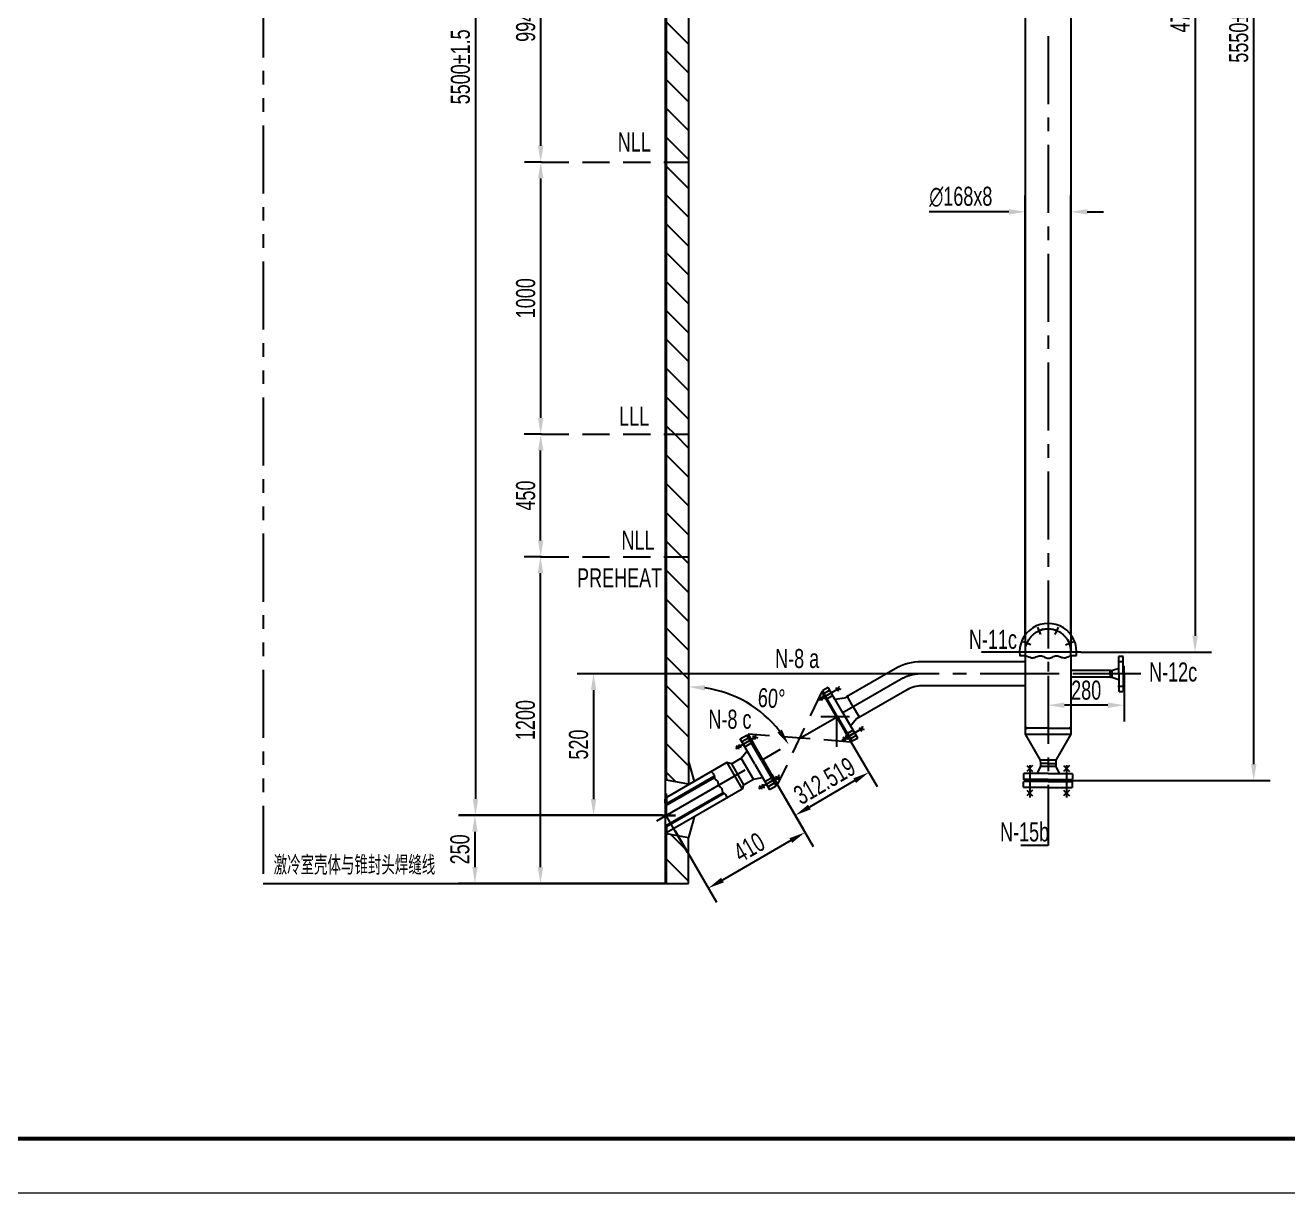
# Model space of a CAD drawing. Extents: x -2 to 23782, y -2 to 16822.
# Drawn here: x 7872 to 12511, y -2 to 4291 of the extents above; entities that cross this region are included whole.
import ezdxf
from ezdxf.enums import TextEntityAlignment as Align

# ---------------------------------------------------------------- set-up
doc = ezdxf.new("R2010")
doc.units = 0
doc.header["$LTSCALE"] = 200
doc.header["$MEASUREMENT"] = 0
for name, pattern in [('F', [0.75, 0.5, -0.25]), ('G', [2, 1.25, -0.25, 0.25, -0.25]), ('K', [2.5, 1.25, -0.25, 0.25, -0.25, 0.25, -0.25])]:
    doc.linetypes.add(name, pattern=pattern)
doc.layers.get('0').update_dxf_attribs({"linetype": 'CONTINUOUS'})
doc.layers.get('DEFPOINTS').update_dxf_attribs({"linetype": 'CONTINUOUS'})
for name, color, linetype in [('01', 7, 'CONTINUOUS'), ('02', 1, 'CONTINUOUS'), ('02C', 3, 'CONTINUOUS'), ('04', 2, 'F'), ('05', 4, 'G'), ('07', 6, 'K'), ('08', 1, 'CONTINUOUS'), ('11', 3, 'CONTINUOUS')]:
    doc.layers.add(name, color=color, linetype=linetype)
doc.styles.get("Standard").update_dxf_attribs({"font": 'thenor.shx', "width": 0.707, "bigfont": 'hztxt.shx'})
doc.dimstyles.new('INTE', dxfattribs={"dimscale": 20, "dimtxt": 3.5, "dimasz": 3, "dimexe": 3, "dimexo": 0, "dimgap": 1, "dimtad": 1, "dimdec": 3, "dimdsep": 46, "dimtxsty": 'Standard', "dimcen": 0, "dimclrd": 1, "dimclre": 1, "dimclrt": 3, "dimaunit": 1, "dimadec": 0, "dimazin": 0, "dimtfac": 1, "dimtdec": 4, "dimtofl": 0, "dimtmove": 0, "dimatfit": 0, "dimfxl": 0, "dimtzin": 0, "dimarcsym": 0})
doc.dimstyles.new('INTE_CIR_CIR7', dxfattribs={"dimscale": 20, "dimtxt": 3.5, "dimasz": 3, "dimexe": 3, "dimexo": 0, "dimgap": 1, "dimtad": 1, "dimtoh": 1, "dimdec": 3, "dimdsep": 46, "dimtxsty": 'Standard', "dimcen": 0, "dimclrd": 1, "dimclre": 1, "dimclrt": 3, "dimadec": 0, "dimazin": 0, "dimtfac": 1, "dimtdec": 4, "dimtmove": 0, "dimatfit": 3, "dimfxl": 0, "dimtzin": 0, "dimarcsym": 0})

# ---------------------------------------------------------------- blocks, each defined once
blk = doc.blocks.new('*U3')
at = {"layer": '02'}
for points, const_width in [([(25, 10), (1179, 10)], 0.7), ([(0, 0), (1189, 0)], 0.25)]:
    blk.add_lwpolyline(points, dxfattribs=dict(at, const_width=const_width))
blk = doc.blocks.new('*D158')
at = {"color": 1, "linetype": 'ByBlock'}
for p, q in [((9769, 2660), (9705.1, 2660)), ((9765.1, 1520), (9765.1, 2600)), ((10223.3, 1460), (9705.1, 1460))]:
    blk.add_line(p, q, dxfattribs=at)
for points in [[(9755.1, 2600), (9775.1, 2600), (9765.1, 2660)], [(9755.1, 1520), (9775.1, 1520), (9765.1, 1460)]]:
    blk.add_solid(points, dxfattribs=at)
at = {"layer": 'DEFPOINTS', "color": 0, "linetype": 'ByBlock'}
for p in [(9765.1, 2660), (9769, 2660), (10223.3, 1460)]:
    blk.add_point(p, dxfattribs=at)
at = {"color": 3, "linetype": 'ByBlock', "insert": (9710.1, 2060), "char_height": 70, "attachment_point": 5, "rotation": 90}
blk.add_mtext('1200', dxfattribs=at)
blk = doc.blocks.new('*D155')
at = {"color": 1, "linetype": 'ByBlock'}
for p, q in [((11165.3, 2230), (9900.3, 2230)), ((9960.3, 2170), (9960.3, 1770)), ((10261.7, 1710), (9900.3, 1710))]:
    blk.add_line(p, q, dxfattribs=at)
for points in [[(9950.3, 2170), (9970.3, 2170), (9960.3, 2230)], [(9950.3, 1770), (9970.3, 1770), (9960.3, 1710)]]:
    blk.add_solid(points, dxfattribs=at)
at = {"layer": 'DEFPOINTS', "color": 0, "linetype": 'ByBlock'}
for p in [(11165.3, 2230), (9960.3, 1710), (10261.7, 1710)]:
    blk.add_point(p, dxfattribs=at)
at = {"color": 3, "linetype": 'ByBlock', "insert": (9905.3, 1970), "char_height": 70, "attachment_point": 5, "rotation": 90}
blk.add_mtext('520', dxfattribs=at)
blk = doc.blocks.new('*D150')
at = {"color": 1, "linetype": 'ByBlock'}
for p, q in [((18126.8, 2687.6), (17376.4, 2687.6)), ((17436.4, 2627.6), (17436.4, 2497.6)), ((18135.2, 2437.6), (17376.4, 2437.6))]:
    blk.add_line(p, q, dxfattribs=at)
for points in [[(17426.4, 2627.6), (17446.4, 2627.6), (17436.4, 2687.6)], [(17426.4, 2497.6), (17446.4, 2497.6), (17436.4, 2437.6)]]:
    blk.add_solid(points, dxfattribs=at)
at = {"layer": 'DEFPOINTS', "color": 0, "linetype": 'ByBlock'}
for p in [(18126.8, 2687.6), (17436.4, 2437.6), (18135.2, 2437.6)]:
    blk.add_point(p, dxfattribs=at)
at = {"color": 3, "linetype": 'ByBlock', "insert": (17381.3, 2562.6), "char_height": 70, "attachment_point": 5, "rotation": 90}
blk.add_mtext('250', dxfattribs=at)
blk = doc.blocks.new('*D144')
at = {"color": 1, "linetype": 'ByBlock'}
for p, q in [((10214.9, 6887.9), (9466.2, 6887.9)), ((9526.2, 6827.9), (9526.2, 1447.9)), ((10214.9, 1387.9), (9466.2, 1387.9))]:
    blk.add_line(p, q, dxfattribs=at)
for points in [[(9516.2, 6827.9), (9536.2, 6827.9), (9526.2, 6887.9)], [(9516.2, 1447.9), (9536.2, 1447.9), (9526.2, 1387.9)]]:
    blk.add_solid(points, dxfattribs=at)
at = {"layer": 'DEFPOINTS', "color": 0, "linetype": 'ByBlock'}
for p in [(10214.9, 6887.9), (9526.2, 1387.9), (10214.9, 1387.9)]:
    blk.add_point(p, dxfattribs=at)
at = {"color": 3, "linetype": 'ByBlock', "insert": (9471.2, 4137.9), "char_height": 70, "attachment_point": 5, "rotation": 90}
blk.add_mtext('5500±1.5', dxfattribs=at)
blk = doc.blocks.new('*D157')
at = {"color": 1, "linetype": 'ByBlock'}
for p, q in [((11714.3, 7065.9), (12445.9, 7065.9)), ((12385.9, 1575.9), (12385.9, 7005.9)), ((11679.8, 1515.9), (12445.9, 1515.9))]:
    blk.add_line(p, q, dxfattribs=at)
for points in [[(12375.9, 7005.9), (12395.9, 7005.9), (12385.9, 7065.9)], [(12375.9, 1575.9), (12395.9, 1575.9), (12385.9, 1515.9)]]:
    blk.add_solid(points, dxfattribs=at)
at = {"layer": 'DEFPOINTS', "color": 0, "linetype": 'ByBlock'}
for p in [(11714.3, 7065.9), (12385.9, 7065.9), (11679.8, 1515.9)]:
    blk.add_point(p, dxfattribs=at)
at = {"color": 3, "linetype": 'ByBlock', "insert": (12330.9, 4290.9), "char_height": 70, "attachment_point": 5, "rotation": 90}
blk.add_mtext('5550±1.5', dxfattribs=at)
blk = doc.blocks.new('*D145')
at = {"color": 1, "linetype": 'ByBlock'}
for p, q in [((19542.2, 3199.8), (19542.2, 3032.2)), ((19822.2, 3179.6), (19822.2, 3032.2)), ((19762.2, 3092.2), (19602.2, 3092.2))]:
    blk.add_line(p, q, dxfattribs=at)
for points in [[(19602.2, 3102.2), (19602.2, 3082.2), (19542.2, 3092.2)], [(19762.2, 3102.2), (19762.2, 3082.2), (19822.2, 3092.2)]]:
    blk.add_solid(points, dxfattribs=at)
at = {"layer": 'DEFPOINTS', "color": 0, "linetype": 'ByBlock'}
for p in [(19542.2, 3199.8), (19822.2, 3179.6), (19542.2, 3092.2)]:
    blk.add_point(p, dxfattribs=at)
at = {"color": 3, "linetype": 'ByBlock', "insert": (19682.2, 3147.2), "char_height": 70, "attachment_point": 5}
blk.add_mtext('280', dxfattribs=at)
blk = doc.blocks.new('*D153')
at = {"color": 1, "linetype": 'ByBlock'}
for p, q in [((10885.3, 2015.4), (11001.7, 1815.9)), ((10615.4, 1857.9), (10731.8, 1658.4)), ((10919.7, 1837.5), (10753.4, 1740.4))]:
    blk.add_line(p, q, dxfattribs=at)
for points in [[(10914.6, 1846.1), (10924.7, 1828.8), (10971.5, 1867.7)], [(10748.3, 1749.1), (10758.4, 1731.8), (10701.6, 1710.2)]]:
    blk.add_solid(points, dxfattribs=at)
at = {"layer": 'DEFPOINTS', "color": 0, "linetype": 'ByBlock'}
for p in [(10885.3, 2015.4), (10615.4, 1857.9), (10701.6, 1710.2)]:
    blk.add_point(p, dxfattribs=at)
at = {"color": 3, "linetype": 'ByBlock', "insert": (10808.8, 1836.5), "char_height": 70, "attachment_point": 5, "rotation": 30.2629}
blk.add_mtext('312.519', dxfattribs=at)
blk = doc.blocks.new('*D154')
at = {"color": 1, "linetype": 'ByBlock'}
for p, q in [((10615.4, 1857.9), (10767, 1595.4)), ((10260.3, 1652.9), (10411.9, 1390.4)), ((10685, 1617.3), (10433.9, 1472.3))]:
    blk.add_line(p, q, dxfattribs=at)
for points in [[(10680, 1626), (10690, 1608.7), (10737, 1647.3)], [(10428.9, 1481), (10438.9, 1463.7), (10381.9, 1442.3)]]:
    blk.add_solid(points, dxfattribs=at)
at = {"layer": 'DEFPOINTS', "color": 0, "linetype": 'ByBlock'}
for p in [(10615.4, 1857.9), (10260.3, 1652.9), (10381.9, 1442.3)]:
    blk.add_point(p, dxfattribs=at)
at = {"color": 3, "linetype": 'ByBlock', "insert": (10531.9, 1592.4), "char_height": 70, "attachment_point": 5, "rotation": 30}
blk.add_mtext('410', dxfattribs=at)
blk = doc.blocks.new('*D156')
at = {"color": 1, "linetype": 'ByBlock'}
for p, q in [((11750.4, 7010), (12230.4, 7010)), ((12170.4, 6950), (12170.4, 2370)), ((11750.4, 2310), (12230.4, 2310))]:
    blk.add_line(p, q, dxfattribs=at)
for points in [[(12160.4, 6950), (12180.4, 6950), (12170.4, 7010)], [(12160.4, 2370), (12180.4, 2370), (12170.4, 2310)]]:
    blk.add_solid(points, dxfattribs=at)
at = {"layer": 'DEFPOINTS', "color": 0, "linetype": 'ByBlock'}
for p in [(11750.4, 7010), (11750.4, 2310), (12170.4, 2310)]:
    blk.add_point(p, dxfattribs=at)
at = {"color": 3, "linetype": 'ByBlock', "insert": (12115.4, 4660), "char_height": 70, "attachment_point": 5, "rotation": 90}
blk.add_mtext('4700', dxfattribs=at)
blk = doc.blocks.new('*D149')
at = {"color": 1, "linetype": 'ByBlock'}
for p, q in [((19458.2, 3350.6), (19458.2, 4965)), ((19626.2, 3350.6), (19626.2, 4965)), ((19398.2, 4905), (19105.2, 4905)), ((19686.2, 4905), (19746.2, 4905))]:
    blk.add_line(p, q, dxfattribs=at)
for points in [[(19398.2, 4915), (19398.2, 4895), (19458.2, 4905)], [(19686.2, 4915), (19686.2, 4895), (19626.2, 4905)]]:
    blk.add_solid(points, dxfattribs=at)
at = {"layer": 'DEFPOINTS', "color": 0, "linetype": 'ByBlock'}
for p in [(19458.2, 4905), (19458.2, 3350.6), (19626.2, 3350.6)]:
    blk.add_point(p, dxfattribs=at)
at = {"color": 3, "linetype": 'ByBlock', "insert": (19221.7, 4960), "char_height": 70, "attachment_point": 5}
blk.add_mtext('∅168x8', dxfattribs=at)
blk = doc.blocks.new('*D161')
at = {"color": 1, "linetype": 'ByBlock'}
for p, q in [((9769, 5104), (9706, 5104)), ((9766, 4170), (9766, 5044)), ((9769, 4110), (9706, 4110))]:
    blk.add_line(p, q, dxfattribs=at)
for points in [[(9756, 5044), (9776, 5044), (9766, 5104)], [(9756, 4170), (9776, 4170), (9766, 4110)]]:
    blk.add_solid(points, dxfattribs=at)
at = {"layer": 'DEFPOINTS', "color": 0, "linetype": 'ByBlock'}
for p in [(9766, 5104), (9769, 5104), (9769, 4110)]:
    blk.add_point(p, dxfattribs=at)
at = {"color": 3, "linetype": 'ByBlock', "insert": (9711, 4607), "char_height": 70, "attachment_point": 5, "rotation": 90}
blk.add_mtext('994', dxfattribs=at)
blk = doc.blocks.new('*D160')
at = {"color": 1, "linetype": 'ByBlock'}
for p, q in [((9769, 4110), (9706, 4110)), ((9766, 3170), (9766, 4050)), ((9769, 3110), (9706, 3110))]:
    blk.add_line(p, q, dxfattribs=at)
for points in [[(9756, 4050), (9776, 4050), (9766, 4110)], [(9756, 3170), (9776, 3170), (9766, 3110)]]:
    blk.add_solid(points, dxfattribs=at)
at = {"layer": 'DEFPOINTS', "color": 0, "linetype": 'ByBlock'}
for p in [(9766, 4110), (9769, 4110), (9769, 3110)]:
    blk.add_point(p, dxfattribs=at)
at = {"color": 3, "linetype": 'ByBlock', "insert": (9711, 3610), "char_height": 70, "attachment_point": 5, "rotation": 90}
blk.add_mtext('1000', dxfattribs=at)
blk = doc.blocks.new('*D159')
at = {"color": 1, "linetype": 'ByBlock'}
for p, q in [((9769, 3110), (9705.9, 3110)), ((9765.9, 2720), (9765.9, 3050)), ((9765.1, 2660), (9825.9, 2660))]:
    blk.add_line(p, q, dxfattribs=at)
for points in [[(9755.9, 3050), (9775.9, 3050), (9765.9, 3110)], [(9755.9, 2720), (9775.9, 2720), (9765.9, 2660)]]:
    blk.add_solid(points, dxfattribs=at)
at = {"layer": 'DEFPOINTS', "color": 0, "linetype": 'ByBlock'}
for p in [(9765.9, 3110), (9769, 3110), (9765.1, 2660)]:
    blk.add_point(p, dxfattribs=at)
at = {"color": 3, "linetype": 'ByBlock', "insert": (9710.9, 2885), "char_height": 70, "attachment_point": 5, "rotation": 90}
blk.add_mtext('450', dxfattribs=at)

msp = doc.modelspace()

# ---------------------------------------------------------------- hatches: boundary and pattern name
at = {"layer": '08'}
h = msp.add_hatch(dxfattribs=at)
h.set_pattern_fill('ANSI31', color=256, scale=600, angle=90, style=0)
h.paths.add_polyline_path([(10309.3216, 4781.8518), (10227.3216, 4781.8518), (10227.3216, 3787.8518), (10309.3216, 3787.8518)])
h.paths.add_polyline_path([(10309.3216, 3787.8518), (10227.3216, 3787.8518), (10227.3216, 2787.8518), (10309.3216, 2787.8518)])
h = msp.add_hatch(dxfattribs=at)
h.set_pattern_fill('ANSI31', color=256, scale=600, angle=90, style=0)
h.paths.add_polyline_path([(10309.3216, 2787.8518), (10227.3216, 2787.8518), (10227.3216, 2337.8518), (10309.3216, 2337.8518)])
h.paths.add_polyline_path([(10309.3216, 2337.8518), (10227.3216, 2337.8518), (10227.3216, 1524.269), (10228.3216, 1523.6917), (10228.3216, 1517.0269), (10309.3216, 1502.7445)])
h = msp.add_hatch(dxfattribs=at)
h.set_pattern_fill('ANSI31', color=256, scale=600, angle=90, style=0)
h.paths.add_polyline_path([(10309.3216, 1306.5961), (10228.3209, 1320.8787), (10228.3209, 1315.8787), (10227.3216, 1315.3018), (10227.3216, 1137.8518), (10309.3216, 1137.8518)])

# ---------------------------------------------------------------- linework, layer by layer
at = {"color": 1, "linetype": 'ByBlock'}
msp.add_arc((10309.3216, 1435.1945), 425.0735, 38.0941463, 81.9058537, dxfattribs=at)
for points in [[(10368.4662, 1846.0583), (10369.8778, 1866.0085), (10309.3216, 1860.268)], [(10652.1394, 1703.0446), (10635.5679, 1691.8472), (10677.4461, 1647.7312)]]:
    msp.add_solid(points, dxfattribs=at)
at = {"layer": '01'}
for p, q in [((10223.3216, 7422.8465), (10223.3216, 1463.2359)), ((10227.3216, 6818.873), (10227.3216, 1524.269)), ((10309.3216, 6778.9368), (10309.3216, 1502.7445)), ((11546.3216, 6624.8518), (11546.3216, 2050.8518)), ((11714.3216, 6624.8518), (11714.3216, 2050.8518)), ((11584.2223, 2059.9484), (11598.0805, 2065.6886)), ((11603.8208, 2051.8304), (11592.3403, 2079.5468)), ((11611.9387, 2071.4289), (11598.0805, 2065.6886)), ((11648.7045, 2071.4289), (11662.5627, 2065.6886)), ((11656.8224, 2051.8304), (11668.3029, 2079.5468)), ((11676.4209, 2059.9484), (11662.5627, 2065.6886)), ((11566.343, 2014.3526), (11538.6266, 2025.8331)), ((11546.7445, 2006.2346), (11552.4848, 2020.0928)), ((11558.225, 2033.951), (11552.4848, 2020.0928)), ((11694.3003, 2014.3526), (11722.0167, 2025.8331)), ((11702.4182, 2033.951), (11708.1585, 2020.0928)), ((11713.8987, 2006.2346), (11708.1585, 2020.0928)), ((11546.3216, 1952.3518), (11165.312, 1952.3518)), ((11546.3216, 1974.7221), (11546.3216, 1907.8518)), ((11714.3216, 1974.2052), (11714.3216, 1907.8518)), ((11068.062, 1926.2937), (10889.4254, 1823.1578)), ((11546.3216, 1907.8518), (11546.3216, 1703.8103)), ((11860.0537, 1920.3518), (11714.3216, 1920.3518)), ((11714.3216, 1907.8518), (11714.3216, 1703.8103)), ((11864.3216, 1920.3518), (11890.3216, 1928.8518)), ((11864.3216, 1920.3518), (11864.3216, 1895.3518)), ((10869.9341, 1850.5049), (10850.6155, 1855.6813)), ((10860.2748, 1853.0931), (10862.863, 1862.7523)), ((11546.3216, 1863.3518), (11165.312, 1863.3518)), ((11860.0537, 1895.3518), (11714.3216, 1895.3518)), ((11864.3216, 1895.3518), (11890.3216, 1886.8518)), ((10809.9266, 1815.8595), (10790.6081, 1821.0359)), ((10800.2673, 1818.4477), (10797.6791, 1808.7885)), ((10800.2673, 1818.4477), (10802.8555, 1828.107)), ((10860.2748, 1853.0931), (10857.6866, 1843.4338)), ((11112.562, 1849.2174), (10933.9254, 1746.0816)), ((10563.5672, 1671.9678), (10544.2487, 1677.1442)), ((10553.9079, 1674.556), (10551.3197, 1664.8967)), ((10553.9079, 1674.556), (10556.4961, 1684.2152)), ((10885.2673, 1671.2234), (10875.6081, 1673.8116)), ((10887.8555, 1680.8827), (10882.6791, 1661.5642)), ((10885.2673, 1671.2234), (10894.9266, 1668.6352)), ((10945.2748, 1705.8688), (10935.6155, 1708.4569)), ((10947.863, 1715.528), (10942.6866, 1696.2095)), ((10945.2748, 1705.8688), (10954.9341, 1703.2806)), ((11553.3216, 1707.8518), (11546.3216, 1711.8932)), ((11553.3216, 1707.8518), (11546.3216, 1703.8103)), ((11546.3216, 1703.8103), (11546.3216, 1685.7082)), ((11546.3216, 1685.7082), (11601.3216, 1590.4454)), ((11546.3216, 1685.7082), (11714.3216, 1685.7082)), ((11630.3216, 1707.8518), (11553.3216, 1707.8518)), ((11630.3216, 1707.8518), (11707.3216, 1707.8518)), ((11714.3216, 1685.7082), (11659.3216, 1590.4454)), ((11707.3216, 1707.8518), (11714.3216, 1711.8932)), ((11707.3216, 1707.8518), (11714.3216, 1703.8103)), ((11714.3216, 1703.8103), (11714.3216, 1685.7082)), ((10503.5597, 1637.3225), (10484.2412, 1642.4988)), ((10493.9004, 1639.9107), (10491.3122, 1630.2514)), ((10493.9004, 1639.9107), (10496.4886, 1649.5699)), ((10309.3216, 1585.8829), (10329.3216, 1511.9821)), ((10450.219, 1581.7822), (10506.719, 1483.9213)), ((10466.6113, 1577.3899), (10511.1113, 1500.3136)), ((10547.4844, 1521.3136), (10502.9844, 1598.3899)), ((11659.3216, 1590.4454), (11601.3216, 1590.4454)), ((11601.3216, 1590.4454), (11601.8216, 1577.8518)), ((11659.3216, 1590.4454), (11658.8216, 1577.8518)), ((10641.4961, 1536.9909), (10636.3197, 1517.6724)), ((11573.4282, 1570.5427), (11552.215, 1549.3295)), ((11552.215, 1570.5427), (11573.4282, 1549.3295)), ((11601.8216, 1567.8518), (11589.3216, 1541.8518)), ((11658.8216, 1567.8518), (11601.8216, 1567.8518)), ((11658.8216, 1567.8518), (11671.3216, 1541.8518)), ((11687.215, 1570.5427), (11708.4282, 1549.3295)), ((11708.4282, 1570.5427), (11687.215, 1549.3295)), ((10228.3216, 1523.6917), (10223.3216, 1526.5784)), ((10228.3216, 1523.6917), (10228.3216, 1517.0269)), ((10309.3216, 1502.7445), (10228.3216, 1517.0269)), ((10578.9004, 1492.6863), (10569.2412, 1495.2745)), ((10581.4886, 1502.3456), (10576.3122, 1483.0271)), ((10578.9004, 1492.6863), (10588.5597, 1490.0981)), ((10638.9079, 1527.3317), (10629.2487, 1529.9199)), ((10638.9079, 1527.3317), (10648.5672, 1524.7435)), ((11580.8216, 1515.8518), (11630.3216, 1515.8518)), ((11679.8216, 1515.8518), (11630.3216, 1515.8518)), ((10223.3216, 1463.2359), (10223.3216, 1137.8518)), ((10228.3209, 1450.2051), (10228.3209, 1432.3073)), ((10228.3216, 1453.6697), (10228.3216, 1432.2685)), ((11573.4282, 1480.7817), (11552.215, 1459.5685)), ((11552.215, 1480.7817), (11573.4282, 1459.5685)), ((11687.215, 1480.7817), (11708.4282, 1459.5685)), ((11708.4282, 1480.7817), (11687.215, 1459.5685)), ((10329.3216, 1381.5009), (10309.3216, 1306.5961)), ((10228.3209, 1315.8787), (10223.3209, 1312.9919)), ((10227.3216, 1315.3018), (10227.3216, 1137.8518)), ((10228.3209, 1320.8787), (10228.3209, 1315.8787)), ((10228.3209, 1320.8787), (10309.3216, 1306.5961)), ((10309.3216, 1137.8518), (10309.3216, 1306.5961)), ((8746.356, 1137.8518), (10309.3216, 1137.8518))]:
    msp.add_line(p, q, dxfattribs=at)
at = {"layer": '01', "ltscale": 0.5}
for p, q in [((11891.3216, 1972.8518), (11890.3216, 1971.8518)), ((11890.3216, 1907.8518), (11890.3216, 1971.8518)), ((11891.3216, 1972.8518), (11905.3216, 1972.8518)), ((11906.3216, 1971.8518), (11905.3216, 1972.8518)), ((11906.3216, 1907.8518), (11906.3216, 1971.8518)), ((11858.3216, 1920.3518), (11858.3216, 1895.3518)), ((11858.3216, 1907.8518), (11858.3216, 1920.3518)), ((11860.0537, 1920.3518), (11864.3216, 1920.3518)), ((11890.3216, 1907.8518), (11890.3216, 1843.8518)), ((11906.3216, 1935.8518), (11910.3216, 1935.8518)), ((11906.3216, 1907.8518), (11906.3216, 1843.8518)), ((11910.3216, 1907.8518), (11910.3216, 1935.8518)), ((11910.3216, 1907.8518), (11910.3216, 1879.8518)), ((11860.0537, 1895.3518), (11864.3216, 1895.3518)), ((11906.3216, 1879.8518), (11910.3216, 1879.8518)), ((11891.3216, 1842.8518), (11890.3216, 1843.8518)), ((11891.3216, 1842.8518), (11905.3216, 1842.8518)), ((11906.3216, 1843.8518), (11905.3216, 1842.8518)), ((11630.3216, 1577.8518), (11601.8216, 1577.8518)), ((11601.8216, 1577.8518), (11601.8216, 1567.8518)), ((11630.3216, 1577.8518), (11658.8216, 1577.8518)), ((11658.8216, 1577.8518), (11658.8216, 1567.8518)), ((11540.3216, 1540.8518), (11541.3216, 1541.8518)), ((11540.3216, 1540.8518), (11540.3216, 1520.8518)), ((11630.3216, 1541.8518), (11541.3216, 1541.8518)), ((11630.3216, 1541.8518), (11719.3216, 1541.8518)), ((11720.3216, 1540.8518), (11719.3216, 1541.8518)), ((11720.3216, 1540.8518), (11720.3216, 1520.8518)), ((11541.3216, 1519.8518), (11540.3216, 1520.8518)), ((11541.3216, 1512.3518), (11540.3216, 1511.3518)), ((11540.3216, 1491.3518), (11540.3216, 1511.3518)), ((11540.3216, 1491.3518), (11541.3216, 1490.3518)), ((11630.3216, 1519.8518), (11541.3216, 1519.8518)), ((11630.3216, 1512.3518), (11541.3216, 1512.3518)), ((11630.3216, 1490.3518), (11541.3216, 1490.3518)), ((11580.8216, 1519.8518), (11580.8216, 1515.8518)), ((11580.8216, 1519.8518), (11580.8216, 1515.8518)), ((11586.8216, 1512.3518), (11586.8216, 1515.8518)), ((11630.3216, 1519.8518), (11719.3216, 1519.8518)), ((11630.3216, 1512.3518), (11719.3216, 1512.3518)), ((11630.3216, 1490.3518), (11719.3216, 1490.3518)), ((11673.8216, 1512.3518), (11673.8216, 1515.8518)), ((11679.8216, 1519.8518), (11679.8216, 1515.8518)), ((11719.3216, 1519.8518), (11720.3216, 1520.8518)), ((11719.3216, 1512.3518), (11720.3216, 1511.3518)), ((11720.3216, 1491.3518), (11719.3216, 1490.3518)), ((11720.3216, 1491.3518), (11720.3216, 1511.3518))]:
    msp.add_line(p, q, dxfattribs=at)
at = {"layer": '01', "ltscale": 2}
for p, q in [((10821.9543, 1856.9495), (10802.9017, 1845.9495)), ((10821.9543, 1856.9495), (10823.3203, 1856.5835)), ((10847.3203, 1815.0142), (10823.3203, 1856.5835)), ((10852.3216, 1750.3518), (10798.5716, 1843.4495)), ((10802.5357, 1844.5835), (10802.9017, 1845.9495)), ((10855.7857, 1752.3518), (10802.5357, 1844.5835)), ((10822.7857, 1809.5094), (10819.3216, 1807.5094)), ((10876.5703, 1764.3518), (10843.0703, 1822.3755)), ((10882.0331, 1818.8899), (10848.5703, 1812.8492)), ((10889.4254, 1823.1578), (10882.0331, 1818.8899)), ((10895.4254, 1819.6937), (10889.4254, 1823.1578)), ((10895.4254, 1819.6937), (10895.4254, 1826.6219)), ((10914.6754, 1786.3518), (10895.4254, 1819.6937)), ((10876.5703, 1764.3518), (10929.8203, 1672.12)), ((10914.6754, 1786.3518), (10933.9254, 1753.0098)), ((10852.3216, 1750.3518), (10906.0716, 1657.254)), ((10852.3216, 1750.3518), (10885.3216, 1693.1941)), ((10855.7857, 1752.3518), (10909.0357, 1660.12)), ((10926.5331, 1741.8136), (10904.5703, 1715.8543)), ((10933.9254, 1746.0816), (10926.5331, 1741.8136)), ((10933.9254, 1746.0816), (10926.5331, 1741.8136)), ((10933.9254, 1753.0098), (10933.9254, 1746.0816)), ((10933.9254, 1753.0098), (10939.9254, 1749.5457)), ((10549.392, 1650.0094), (10528.642, 1685.9495)), ((10888.7857, 1695.1941), (10885.3216, 1693.1941)), ((10904.5703, 1715.8543), (10910.0703, 1706.3281)), ((10929.4543, 1670.754), (10910.4017, 1659.754)), ((10929.4543, 1670.754), (10929.8203, 1672.12)), ((10909.0357, 1660.12), (10910.4017, 1659.754)), ((10615.4249, 1537.5641), (10636.7037, 1501.9346))]:
    msp.add_line(p, q, dxfattribs=at)
at = {"layer": '01', "ltscale": 1.5}
for p, q in [((10499.1972, 1668.9495), (10523.4459, 1682.9495)), ((10577.1959, 1589.8518), (10523.4459, 1682.9495)), ((10552.9472, 1575.8518), (10499.1972, 1668.9495)), ((10502.9844, 1598.3899), (10524.9472, 1624.3492)), ((10544.1959, 1647.0094), (10549.392, 1650.0094)), ((10582.392, 1592.8518), (10549.392, 1650.0094)), ((10450.219, 1581.7822), (10228.3216, 1453.6697)), ((10466.6113, 1577.3899), (10450.219, 1581.7822)), ((10466.6113, 1577.3899), (10502.9844, 1598.3899)), ((10577.1959, 1589.8518), (10630.9459, 1496.754)), ((10582.392, 1592.8518), (10615.392, 1535.6941)), ((10229.8209, 1431.4413), (10403.6621, 1531.8085)), ((10552.9472, 1575.8518), (10606.6972, 1482.754)), ((10610.1959, 1532.6941), (10615.392, 1535.6941)), ((10232.3209, 1427.1111), (10404.5349, 1526.539)), ((10511.1113, 1500.3136), (10506.719, 1483.9213)), ((10511.1113, 1500.3136), (10547.4844, 1521.3136)), ((10547.4844, 1521.3136), (10580.9472, 1527.3543)), ((10606.6972, 1482.754), (10630.9459, 1496.754)), ((10223.3209, 1432.3073), (10223.3209, 1447.3184)), ((10226.3209, 1350.9009), (10436.2423, 1472.0991)), ((10506.719, 1483.9213), (10228.3209, 1323.1881)), ((10228.8209, 1346.5708), (10440.3679, 1468.7075)), ((10223.3209, 1345.7048), (10223.3209, 1326.0748)), ((10228.3209, 1345.7048), (10228.3209, 1323.1881))]:
    msp.add_line(p, q, dxfattribs=at)
at = {"layer": '01'}
for centre, radius, start, end in [((11630.3216, 1987.8518), 105, 352.7853317, 187.4778828), ((11165.312, 1757.8518), 194.5, 90, 120), ((11165.312, 1757.8518), 105.5, 90, 120)]:
    msp.add_arc(centre, radius, start, end, dxfattribs=at)
at = {"layer": '01', "ltscale": 1.5}
for centre, radius, start, end in [((10229.3209, 1432.3073), 6, 180, 300), ((10229.3209, 1432.3073), 1, 180, 300), ((10229.3209, 1345.7048), 6, 120, 180), ((10229.3209, 1345.7048), 1, 120, 180)]:
    msp.add_arc(centre, radius, start, end, dxfattribs=at)
at = {"layer": '02'}
for p, q in [((10901.1285, 1750.3518), (10795.3675, 1750.3518)), ((10852.3216, 1750.3518), (10852.3216, 1639.8182))]:
    msp.add_line(p, q, dxfattribs=at)
at = {"layer": '02C'}
for points in [[(11526.2146, 1974.1867), (11532.3707, 1975.448), (11540.4897, 1975.6105), (11547.6512, 1974.5196), (11554.0004, 1972.6488), (11559.6822, 1970.4716), (11564.8418, 1968.4615), (11569.6242, 1967.0921), (11574.1552, 1966.7161), (11578.483, 1967.2035), (11582.6368, 1968.3037), (11586.6455, 1969.766), (11590.5382, 1971.3397), (11594.3438, 1972.7741), (11598.0914, 1973.8186), (11601.81, 1974.2225), (11605.5237, 1973.8139), (11609.2375, 1972.737), (11612.9512, 1971.2143), (11616.665, 1969.4689), (11620.3787, 1967.7234), (11624.0925, 1966.2008), (11627.8062, 1965.1238), (11631.5199, 1964.7153), (11635.2337, 1965.1238), (11638.9474, 1966.2008), (11642.6612, 1967.7234), (11646.3749, 1969.4689), (11650.0887, 1971.2143), (11653.8024, 1972.737), (11657.5161, 1973.8139), (11661.2299, 1974.2225), (11664.9485, 1973.8186), (11668.6961, 1972.7741), (11672.5017, 1971.3397), (11676.3943, 1969.766), (11680.4031, 1968.3037), (11684.5568, 1967.2035), (11688.8847, 1966.7161), (11693.4157, 1967.0921), (11698.1981, 1968.4615), (11703.3577, 1970.4716), (11709.0395, 1972.6488), (11715.3887, 1974.5196), (11722.5502, 1975.6105), (11730.6692, 1975.448), (11734.4903, 1974.6651)], [(10392.2363, 1548.3059), (10396.4823, 1544.9723), (10399.5136, 1541.6181), (10401.5615, 1538.2987), (10402.8572, 1535.0697), (10403.6321, 1531.9865), (10404.1175, 1529.1046), (10404.5446, 1526.4796), (10405.1447, 1524.1669), (10406.0945, 1522.2007), (10407.3519, 1520.529), (10408.8204, 1519.0789), (10410.4033, 1517.7771), (10412.004, 1516.5505), (10413.5259, 1515.326), (10414.8723, 1514.0303), (10415.9465, 1512.5904), (10416.6835, 1510.9543), (10417.1439, 1509.1551), (10417.4199, 1507.2472), (10417.6037, 1505.2849), (10417.7876, 1503.3226), (10418.0636, 1501.4147), (10418.524, 1499.6155), (10419.261, 1497.9794), (10420.336, 1496.5426), (10421.6875, 1495.2688), (10423.2235, 1494.1038), (10424.8516, 1492.9932), (10426.4797, 1491.8825), (10428.0156, 1490.7175), (10429.3672, 1489.4438), (10430.4422, 1488.007), (10431.1822, 1486.37), (10431.6643, 1484.5647), (10431.9993, 1482.6403), (10432.2978, 1480.6459), (10432.6708, 1478.6307), (10433.2289, 1476.6438), (10434.0831, 1474.7343), (10435.344, 1472.9515), (10437.0772, 1471.3069), (10439.1675, 1469.6627), (10441.4544, 1467.8431), (10443.7773, 1465.6727), (10445.9757, 1462.9759), (10447.8891, 1459.5773), (10449.3571, 1455.3012), (10450.219, 1449.9722)]]:
    msp.add_lwpolyline(points, dxfattribs=at)
at = {"layer": '04'}
for p, q in [((9769.048, 3787.8518), (10309.3216, 3787.8518)), ((9769.048, 2787.8518), (10309.3216, 2787.8518)), ((9769.048, 2337.8518), (10309.3216, 2337.8518)), ((11546.3216, 2050.8518), (11546.3216, 1974.7221)), ((11714.3216, 2050.8518), (11714.3216, 1987.8518)), ((10798.5716, 1843.4495), (10636.7037, 1501.9346)), ((10906.0716, 1657.254), (10528.642, 1685.9495))]:
    msp.add_line(p, q, dxfattribs=at)
at = {"layer": '04', "ltscale": 0.5}
for p, q in [((11907.3216, 1933.3518), (11910.3216, 1933.3518)), ((11907.3216, 1907.8518), (11907.3216, 1933.3518)), ((11907.3216, 1907.8518), (11907.3216, 1882.3518)), ((11907.3216, 1882.3518), (11910.3216, 1882.3518))]:
    msp.add_line(p, q, dxfattribs=at)
at = {"layer": '04', "ltscale": 2}
for p, q in [((10828.5703, 1847.4902), (10807.7857, 1835.4902)), ((10839.5703, 1828.4376), (10818.7857, 1816.4376)), ((10913.5703, 1700.2659), (10892.7857, 1688.2659)), ((10924.5703, 1681.2133), (10903.7857, 1669.2133))]:
    msp.add_line(p, q, dxfattribs=at)
at = {"layer": '04', "ltscale": 1.5}
for p, q in [((10504.9472, 1658.9902), (10529.1959, 1672.9902)), ((10515.9472, 1639.9376), (10540.1959, 1653.9376)), ((10549.544, 1643.7463), (10552.142, 1645.2463)), ((10579.794, 1591.3518), (10549.544, 1643.7463)), ((10579.794, 1591.3518), (10610.044, 1538.9572)), ((10610.044, 1538.9572), (10612.642, 1540.4572)), ((10589.9472, 1511.7659), (10614.1959, 1525.7659)), ((10600.9472, 1492.7133), (10625.1959, 1506.7133))]:
    msp.add_line(p, q, dxfattribs=at)
at = {"layer": '05'}
for p, q in [((11630.3216, 4251.2622), (11630.3216, 1915.7718)), ((11750.3597, 1987.8518), (11512.6801, 1987.8518)), ((11630.3216, 1907.8518), (11165.312, 1907.8518)), ((11971.6047, 1907.8518), (11630.3216, 1907.8518)), ((11090.312, 1887.7556), (10852.3216, 1750.3518)), ((11630.3216, 1900.0691), (11630.3216, 1276.4419)), ((10214.9243, 1387.8518), (10261.7367, 1387.8518))]:
    msp.add_line(p, q, dxfattribs=at)
at = {"layer": '05', "ltscale": 0.5}
for p, q in [((11887.391, 1952.8518), (11908.9772, 1952.8518)), ((11886.7742, 1862.8518), (11910.519, 1862.8518)), ((11562.8216, 1572.5025), (11562.8216, 1453.5411)), ((11697.8216, 1572.5025), (11697.8216, 1453.5411))]:
    msp.add_line(p, q, dxfattribs=at)
at = {"layer": '05', "ltscale": 0.4}
for p, q in [((10788.7829, 1811.8172), (10865.2808, 1855.9833)), ((10482.4161, 1633.2801), (10558.9139, 1677.4462)), ((10873.7829, 1664.5929), (10950.2808, 1708.759)), ((10567.4161, 1486.0558), (10643.9139, 1530.2219))]:
    msp.add_line(p, q, dxfattribs=at)
at = {"layer": '05', "ltscale": 1.5}
msp.add_line((10192.9792, 1368.0241), (10853.0387, 1749.1097), dxfattribs=at)
at = {"layer": '05', "ltscale": 2}
msp.add_line((10922.9099, 1692.9563), (10895.8999, 1677.3621), dxfattribs=at)
at = {"layer": '05'}
for centre, radius, start, end in [((11630.3216, 1987.8518), 84.25, 350.4941025, 189.0493787), ((11165.312, 1757.8518), 150, 90, 120)]:
    msp.add_arc(centre, radius, start, end, dxfattribs=at)
at = {"layer": '07'}
for p, q in [((8746.356, 7422.8465), (8746.356, 1137.8518)), ((10227.3216, 1467.4735), (10227.3216, 1387.8518))]:
    msp.add_line(p, q, dxfattribs=at)
at = {"layer": '08'}
for p, q in [((11512.6801, 1987.8518), (11386.208, 1987.8518)), ((10305.8934, 1251.7614), (10227.3216, 1387.8518)), ((11630.3216, 1276.4419), (11530.298, 1276.4419))]:
    msp.add_line(p, q, dxfattribs=at)
at = {"layer": 'DEFPOINTS', "color": 0, "linetype": 'ByBlock'}
for p in [(10582.5536, 1760.8197), (10853.0387, 1749.1097), (10309.3216, 1585.8829), (10192.9792, 1368.0241)]:
    msp.add_point(p, dxfattribs=at)

# ---------------------------------------------------------------- block references
at = {"layer": '01', "xscale": 20, "yscale": 20, "zscale": 20}
msp.add_blockref('*U3', (0, 0), dxfattribs=at)

# ---------------------------------------------------------------- texts
at = {"color": 3, "linetype": 'ByBlock', "insert": (10614.2761, 1817.6805), "char_height": 70, "attachment_point": 5, "rotation": 356.3211645}
msp.add_mtext('60°', dxfattribs=at)
at = {"layer": '02', "width": 0.633862}
for p, p2 in [((11669.8446, 3681.6214), (11669.8572, 3681.6214)), ((11899.7593, 1877.3181), (11899.7719, 1877.3181)), ((11702.6584, 1472.8134), (11702.6709, 1472.8134))]:
    msp.add_text('●', height=0.02, dxfattribs=at).set_placement(p, p2, align=Align.FIT)
at = {"layer": '11', "width": 0.707}
for s, p in [('NLL', (10049.07, 3826.7245)), ('LLL', (10054.019, 2819.005)), ('NLL', (10062.8915, 2363.4606)), ('PREHEAT', (9899.5745, 2225.4168)), ('N-8 a', (10627.4144, 1929.0549)), ('N-8 c', (10382.2756, 1705.9985)), ('激冷室壳体与锥封头焊缝线', (8784.7543, 1169.382))]:
    msp.add_text(s, height=70, rotation=360, dxfattribs=at).set_placement(p)
for s, p in [('N-11c', (11339.4517, 1999.5657)), ('N-12c', (12001.3691, 1879.5862)), ('N-15b', (11453.7958, 1291.9198))]:
    msp.add_text(s, height=70, dxfattribs=at).set_placement(p)

# ---------------------------------------------------------------- dimensions: what is measured, and where the dimension line sits
at = {"layer": '08'}
dim = msp.add_linear_dim(base=(12385.8652, 7065.8518), p1=(11679.8216, 1515.8518), p2=(11714.3216, 7065.8518), angle=270, text='<>%%p1.5', dimstyle='INTE_CIR_CIR7', dxfattribs=at)
dim.commit()
dim.dimension.update_dxf_attribs({"geometry": '*D157', "text_midpoint": (12330.8652, 4290.8518)})
dim = msp.add_linear_dim(base=(9526.2097, 1387.8518), p1=(10214.9243, 6887.8518), p2=(10214.9243, 1387.8518), angle=90, text='<>%%p1.5', dimstyle='INTE', override={"dimaunit": 0}, dxfattribs=at)
dim.commit()
dim.dimension.update_dxf_attribs({"geometry": '*D144', "text_midpoint": (9471.2097, 4137.8518)})
for base, p1, p2, dimstyle, picture, middle, set_off in [((12170.4279, 1987.8518), (11750.3597, 6687.8518), (11750.3597, 1987.8518), 'INTE_CIR_CIR7', '*D156', (12115.4279, 4337.8518), (0, -322.1807)), ((9765.9764, 4781.8518), (9769.048, 3787.8518), (9769.048, 4781.8518), 'INTE_CIR_CIR7', '*D161', (9710.9764, 4284.8518), (0, -322.1807)), ((9766.0485, 3787.8518), (9769.048, 2787.8518), (9769.048, 3787.8518), 'INTE_CIR_CIR7', '*D160', (9711.0485, 3287.8518), (0, -322.1807)), ((9765.8564, 2787.8518), (9765.0666, 2337.8518), (9769.048, 2787.8518), 'INTE_CIR_CIR7', '*D159', (9710.8564, 2562.8518), (0, -322.1807)), ((9765.0666, 2337.8518), (10223.3216, 1137.8518), (9769.048, 2337.8518), 'INTE_CIR_CIR7', '*D158', (9710.0597, 1737.8518), (0, -322.1807)), ((9960.2726, 1387.8518), (11165.312, 1907.8518), (10261.7367, 1387.8518), 'INTE_CIR_CIR7', '*D155', (9905.2658, 1647.8518), (0, -322.1807)), ((9524.4321, 1137.8518), (10214.9243, 1387.8518), (10223.3216, 1137.8518), 'INTE', '*D150', (9469.4252, 1262.8518), (-7911.92, -1299.7638))]:
    dim = msp.add_linear_dim(base=base, p1=p1, p2=p2, angle=270, dimstyle=dimstyle, dxfattribs=at)
    dim.commit()
    dim.dimension.update_dxf_attribs({"geometry": picture, "text_midpoint": middle, "insert": set_off})
dim = msp.add_linear_dim(base=(11546.3216, 3605.237), p1=(11714.3216, 2050.8518), p2=(11546.3216, 2050.8518), text='%%c168x8', dimstyle='INTE', dxfattribs=at)
dim.commit()
dim.dimension.update_dxf_attribs({"geometry": '*D149', "text_midpoint": (11309.8161, 3660.237), "insert": (-7911.92, -1299.7638)})
dim = msp.add_linear_dim(base=(11630.3216, 1792.43), p1=(11910.3216, 1879.8518), p2=(11630.3216, 1900.0691), dimstyle='INTE', override={"dimtmove": 1, "dimatfit": 3}, dxfattribs=at)
dim.commit()
dim.dimension.update_dxf_attribs({"geometry": '*D145', "text_midpoint": (11770.3216, 1847.4369), "insert": (-7911.92, -1299.7638)})
for p1, p2, distance, picture, middle in [((10885.3216, 1693.1941), (10615.392, 1535.6941), 170.9749, '*D153', (10808.8011, 1514.28)), ((10615.392, 1535.6941), (10260.3216, 1330.6941), 243.1354, '*D154', (10531.9245, 1270.2641))]:
    dim = msp.add_aligned_dim(p1=p1, p2=p2, distance=distance, dimstyle='INTE_CIR_CIR7', dxfattribs=at)
    dim.commit()
    dim.dimension.update_dxf_attribs({"geometry": picture, "text_midpoint": middle, "insert": (0, -322.1807)})

doc.saveas('drawing.dxf')
